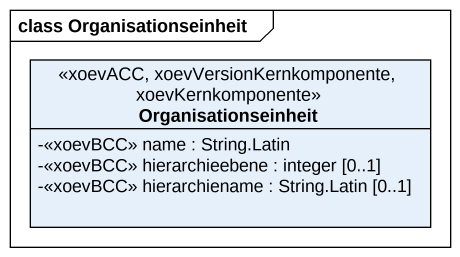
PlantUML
@startuml
mainframe class Organisationseinheit
hide circle
hide empty members
skinparam classAttributeIconSize 0
class Organisationseinheit <<xoevACC, xoevVersionKernkomponente, xoevKernkomponente>> {
  -<<xoevBCC>> name : String.Latin
  -<<xoevBCC>> hierarchieebene : integer [0..1]
  -<<xoevBCC>> hierarchiename : String.Latin [0..1]
}
@enduml
